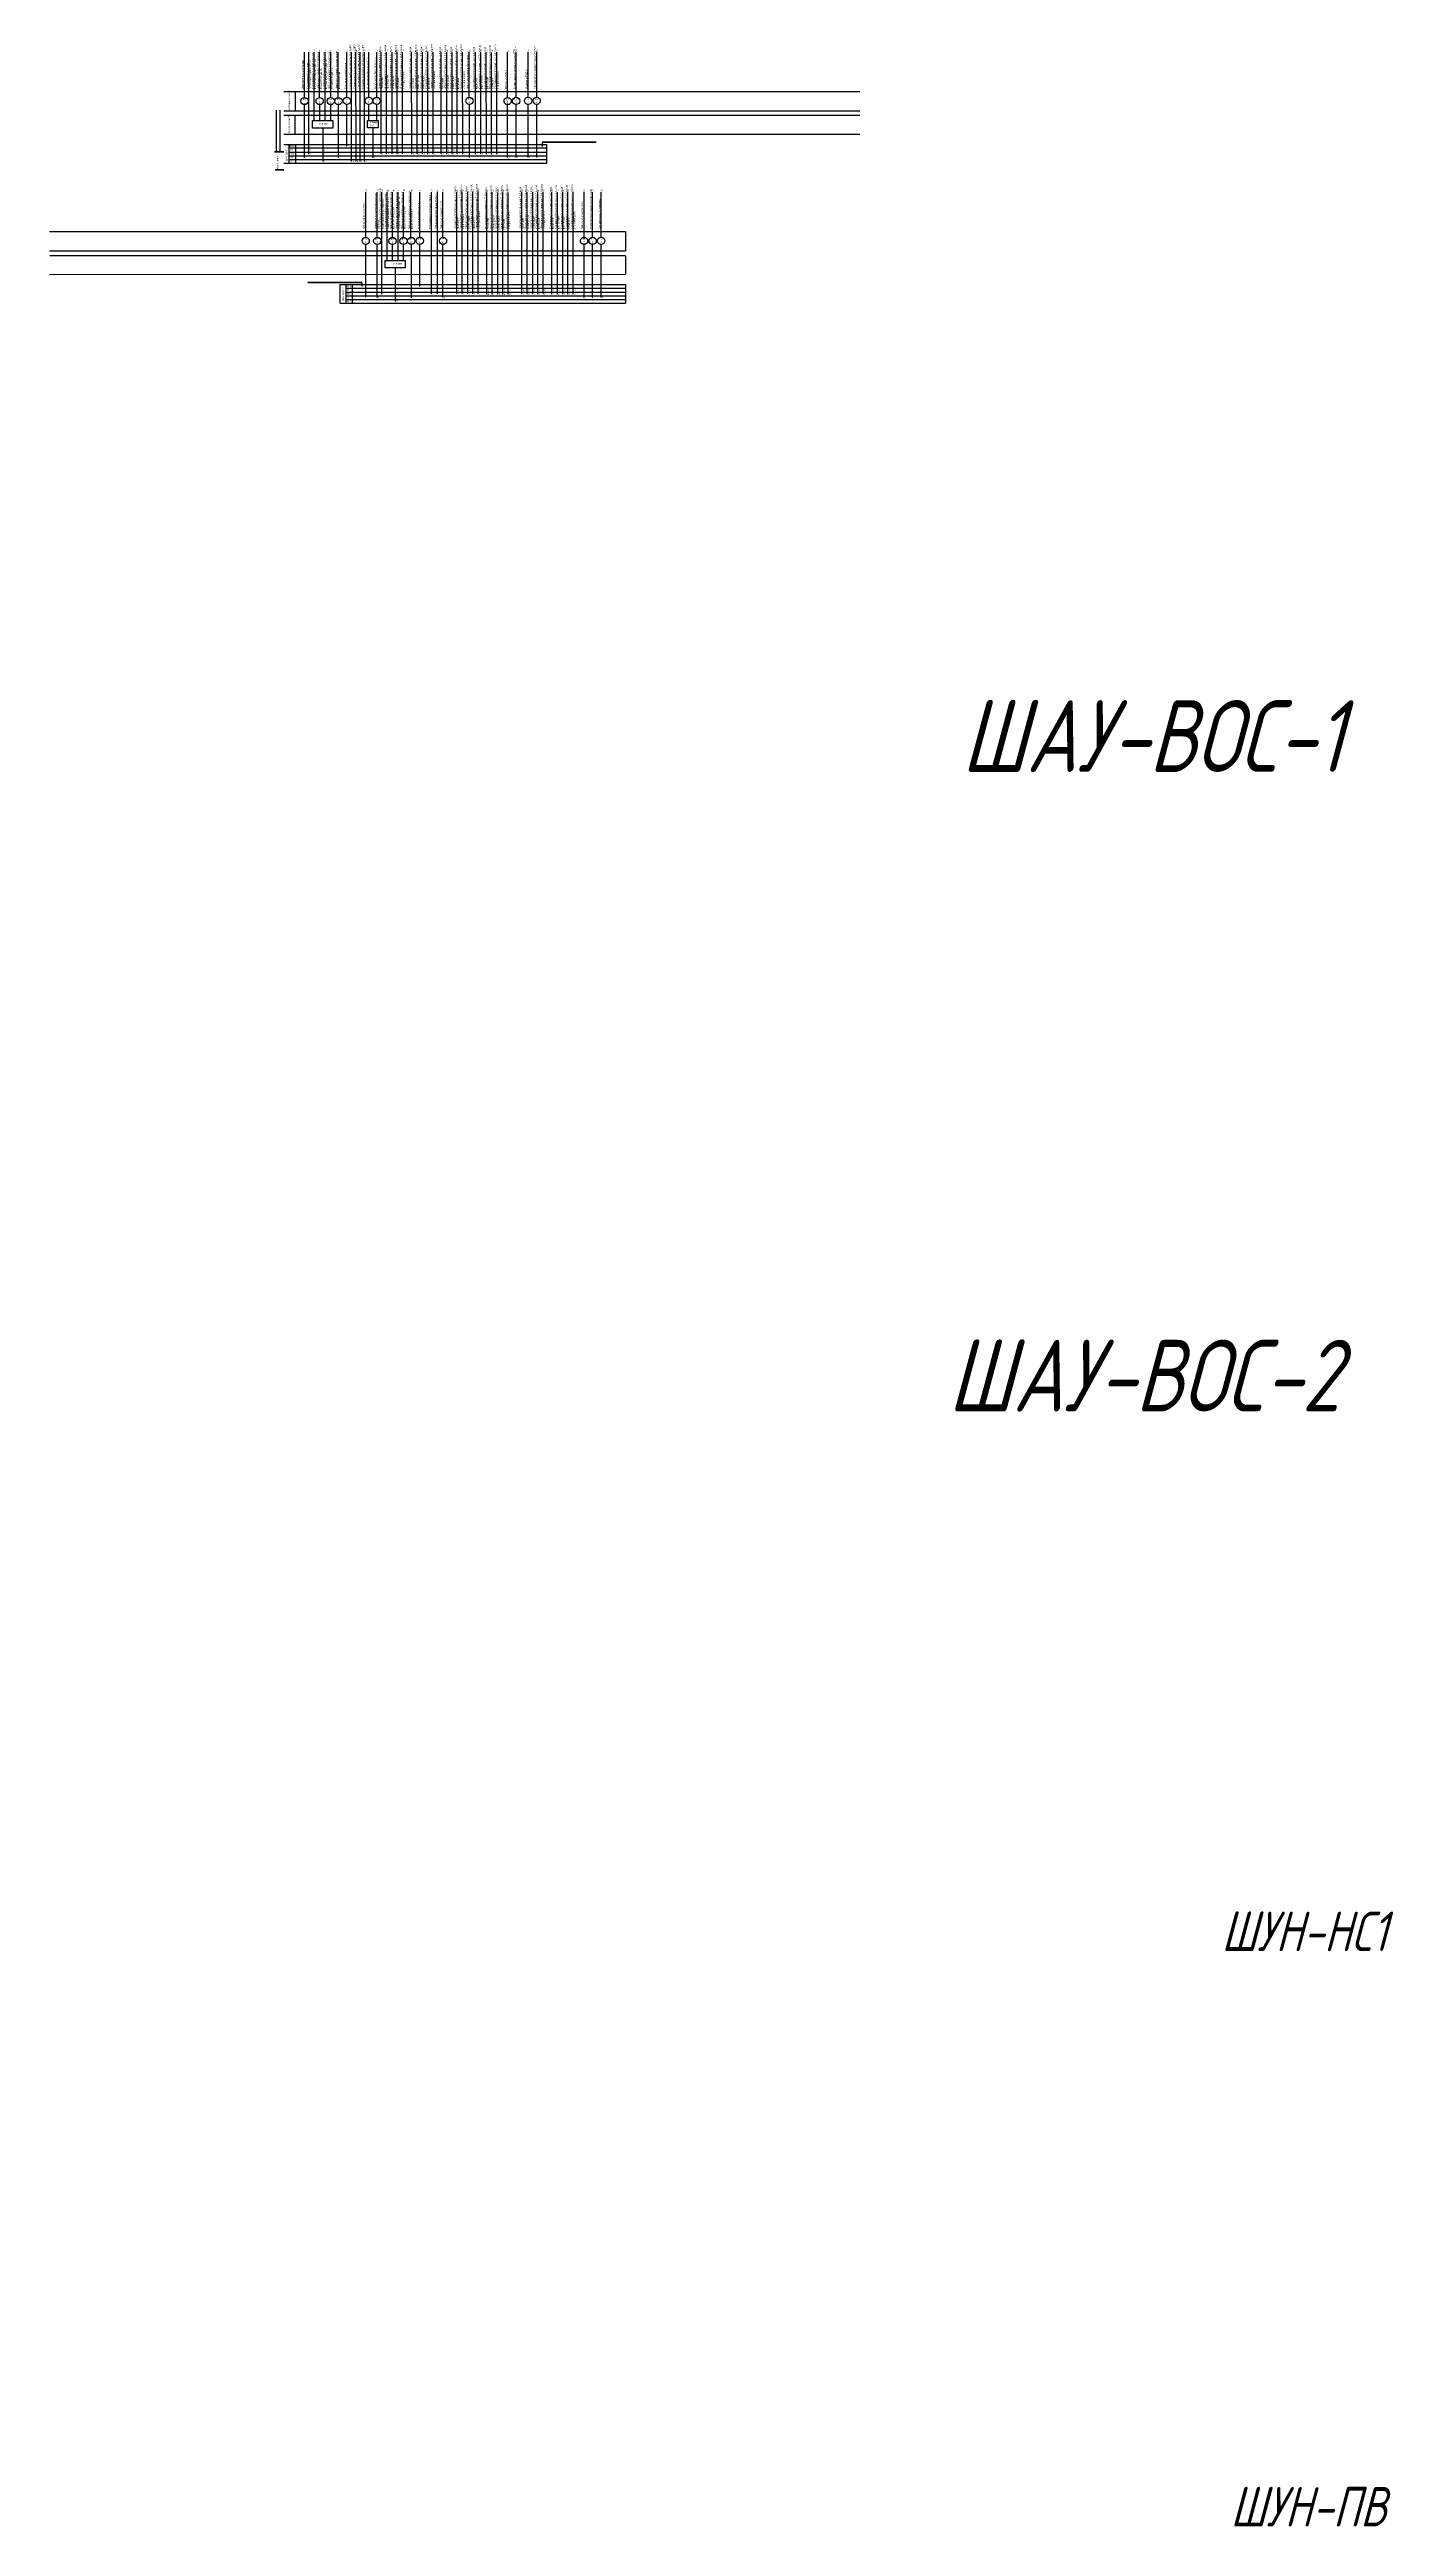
# Model space of a CAD drawing. Header units: millimetres. Extents: x 1463 to 10524, y 7125 to 13164.
# Drawn here: x 1463 to 3338, y 7620 to 11076 of the extents above; entities that cross this region are included whole.
import ezdxf
from ezdxf.enums import TextEntityAlignment as Align

# ---------------------------------------------------------------- set-up
doc = ezdxf.new("R2010")
doc.units = ezdxf.units.MM
doc.header["$LTSCALE"] = 4
doc.layers.add('25', color=6, linetype='Continuous', lineweight=25)
doc.layers.add('60', color=7, linetype='Continuous', lineweight=60)
for name, color, linetype in [('SYMS', 7, 'Continuous'), ('Текст', 2, 'Continuous'), ('Трубопровод К10', 20, 'Continuous')]:
    doc.layers.add(name, color=color, linetype=linetype)
doc.styles.add('GOST 2.304', font='ARIALN.TTF', dxfattribs={"height": 3.5})

msp = doc.modelspace()

# ---------------------------------------------------------------- linework, layer by layer
at = {"color": 0, "ltscale": 100}
for p, q in [((1818.3, 11009.7), (1818.3, 11072.7)), ((1824.6, 10930.6), (1824.6, 11072.8)), ((1832, 10977.1), (1832, 11072.8)), ((1839.5, 11009.7), (1839.5, 11072.8)), ((1847.4, 10977.4), (1847.4, 11072.8)), ((1855, 11009.7), (1855, 11072.8)), ((1865.2, 11009.8), (1865.2, 11072.9)), ((1877.6, 11009.8), (1877.6, 11072.9)), ((1884.2, 10920.7), (1884.2, 11072.9)), ((1890.3, 10921), (1890.2, 11072.9)), ((1896, 10920.6), (1895.9, 11072.8)), ((1902.1, 10920.9), (1902, 11072.8)), ((1908.2, 11009.9), (1908.2, 11073)), ((1919.2, 11009.9), (1919.2, 11073)), ((1925.4, 10930.9), (1925.3, 11072.9)), ((1933, 10930.9), (1933, 11073)), ((1940.6, 10930.9), (1940.6, 11073)), ((1947.7, 10930.8), (1947.7, 11072.8)), ((1955.2, 10930.9), (1955.2, 11073)), ((1968, 10930.7), (1967.9, 11072.8)), ((1975.6, 10930.8), (1975.6, 11072.9)), ((1983.2, 10930.8), (1983.2, 11072.9)), ((1990.3, 10930.6), (1990.3, 11072.7)), ((1997.8, 10930.8), (1997.8, 11072.9)), ((2009.3, 10930.7), (2009.3, 11072.8)), ((2017, 10930.8), (2016.9, 11072.9)), ((2024.6, 10930.8), (2024.5, 11072.9)), ((2031.6, 10930.7), (2031.6, 11072.7)), ((2039.2, 10930.8), (2039.1, 11072.9)), ((2048, 11009.9), (2048, 11073)), ((2056.9, 10930.5), (2056.9, 11072.6)), ((2064.5, 10930.6), (2064.5, 11072.7)), ((2072.2, 10930.6), (2072.1, 11072.6)), ((2079.2, 10930.4), (2079.2, 11072.5)), ((2086.8, 10930.6), (2086.7, 11072.6)), ((2101.8, 11009.6), (2101.8, 11072.7)), ((2113.7, 11009.8), (2113.7, 11072.8)), ((2130.5, 11009.9), (2130.5, 11072.9)), ((2142.4, 11010), (2142.4, 11073.1)), ((1818.3, 10926), (1818.3, 10999.4)), ((1839.6, 10977.2), (1839.6, 10999.5)), ((1855, 10977.3), (1855, 10999.5)), ((1865.8, 10925.7), (1865.8, 10999.5)), ((1877.6, 10941.6), (1877.6, 10999.7)), ((1908.2, 10977.5), (1908.2, 10999.8)), ((1919.2, 10977.5), (1919.2, 10999.7)), ((2048.6, 10925.9), (2048.6, 10999.6)), ((2101.8, 10926), (2101.8, 10999.4)), ((2113.7, 10926.1), (2113.7, 10999.5)), ((2130.5, 10926.3), (2130.5, 10999.6)), ((2142.4, 10926.4), (2142.4, 10999.8)), ((1903.8, 10814.5), (1903.8, 10877.5)), ((1919.9, 10814.4), (1919.9, 10877.4)), ((1926.3, 10735), (1926.3, 10877.3)), ((1933.7, 10782), (1933.6, 10877.3)), ((1941.2, 10814.3), (1941.2, 10877.4)), ((1949, 10782), (1949, 10877.6)), ((1956.6, 10814.3), (1956.6, 10877.4)), ((1966.8, 10814.4), (1966.8, 10877.5)), ((1979.3, 10814.5), (1979.3, 10877.6)), ((1995.5, 10735.4), (1995.5, 10877.5)), ((2003.9, 10735.6), (2003.8, 10877.7)), ((2011.6, 10814.4), (2011.6, 10877.4)), ((2030.9, 10735.8), (2030.8, 10877.8)), ((2038.5, 10735.9), (2038.5, 10877.9)), ((2046.1, 10735.8), (2046.1, 10877.9)), ((2053.2, 10735.7), (2053.2, 10877.7)), ((2060.7, 10735.8), (2060.7, 10877.9)), ((2072.9, 10735), (2072.8, 10877.1)), ((2080.5, 10735.1), (2080.5, 10877.2)), ((2088.1, 10735.1), (2088.1, 10877.1)), ((2095.2, 10734.9), (2095.2, 10877)), ((2102.7, 10735.1), (2102.7, 10877.1)), ((2121.6, 10735.4), (2121.6, 10877.5)), ((2129.2, 10735.5), (2129.2, 10877.5)), ((2136.9, 10735.5), (2136.8, 10877.5)), ((2143.9, 10735.3), (2143.9, 10877.4)), ((2151.5, 10735.5), (2151.4, 10877.5)), ((2163.6, 10735.2), (2163.6, 10877.3)), ((2171.3, 10735.3), (2171.2, 10877.4)), ((2178.9, 10735.3), (2178.8, 10877.4)), ((2185.9, 10735.1), (2185.9, 10877.2)), ((2193.5, 10735.3), (2193.4, 10877.4)), ((2208.4, 10814.4), (2208.4, 10877.4)), ((2220.4, 10814.5), (2220.4, 10877.5)), ((2232.3, 10814.6), (2232.3, 10877.6)), ((1903.8, 10730.9), (1903.8, 10804.2)), ((1919.9, 10730.7), (1919.9, 10804.1)), ((1941.2, 10782.2), (1941.2, 10804.2)), ((1956.6, 10782), (1956.6, 10804.2)), ((1967.5, 10730.4), (1967.5, 10804.2)), ((1979.3, 10746.3), (1979.3, 10804.4)), ((2011.6, 10730.8), (2011.6, 10804.1)), ((2208.4, 10730.7), (2208.4, 10804.1)), ((2220.4, 10730.8), (2220.4, 10804.2)), ((2232.4, 10730.9), (2232.4, 10804.3))]:
    msp.add_line(p, q, dxfattribs=at)
at = {"color": 0, "ltscale": 1.2}
for p, q in [((1789.6, 11018.1), (2593.3, 11018.1)), ((1789.6, 10991), (2593.4, 10991.1)), ((1789.7, 10958.2), (2593.4, 10958.4)), ((1789.8, 10984.8), (2593.4, 10984.8)), ((1462.7, 10822.5), (2266.4, 10822.5)), ((1462.7, 10795.4), (2266.5, 10795.5)), ((1462.9, 10789.2), (2266.5, 10789.2)), ((1462.8, 10762.6), (2266.5, 10762.8))]:
    msp.add_line(p, q, dxfattribs=at)
at = {"color": 0, "linetype": 'Continuous', "lineweight": 25}
for points in [[(1805.3, 11017.6), (1805.3, 10991)], [(1805, 10984.7), (1805, 10958.1)], [(1789.5, 10944.1), (2156.2, 10943.9)], [(1796.7, 10944), (1796.7, 10918.1)], [(1796.7, 10939.1), (2156.4, 10939.1)], [(1805.7, 10943.9), (1805.7, 10918)], [(2150, 10947.2), (2150, 10941.4)], [(2156.3, 10943.9), (2156.3, 10918)], [(2266.5, 10822.5), (2266.5, 10795.5)], [(2266.5, 10788.8), (2266.5, 10762.9)], [(1898.6, 10751.3), (1898.6, 10746.4)], [(1867.7, 10748.7), (1867.7, 10722.8)], [(1867.8, 10748.8), (2266.5, 10748.6)], [(1875.9, 10748.7), (1875.9, 10722.8)], [(1875.9, 10743.5), (2266.5, 10743.5)], [(1884.9, 10748.6), (1884.9, 10722.7)], [(2266.5, 10748.6), (2266.5, 10722.7)]]:
    msp.add_lwpolyline(points, dxfattribs=at)
at = {"linetype": 'Continuous', "ltscale": 0.6}
for points in [[(1843.9, 10966.9), (1843.9, 10920.4)], [(1913.7, 10966.9), (1913.7, 10925.7)], [(1945.1, 10771.6), (1945.1, 10725.1)]]:
    msp.add_lwpolyline(points, dxfattribs=at)
at = {"color": 0}
for points in [[(1796.7, 10928.2), (2156.3, 10928.2)], [(1796.8, 10923), (2156.2, 10923)], [(1796.9, 10933.4), (2156.4, 10933.4)], [(1789.8, 10918), (2156.7, 10918)], [(1867.8, 10722.7), (2266.5, 10722.7)], [(1875.9, 10732.8), (2266.5, 10732.8)], [(1876, 10737.8), (2266.5, 10737.8)], [(1876, 10727.7), (2266.5, 10727.7)]]:
    msp.add_lwpolyline(points, dxfattribs=at)
at = {"color": 0, "ltscale": 0.5, "const_width": 0.675}
for points in [[(1818, 10925.8, 1), (1818.6, 10925.8, 1)], [(1824.3, 10935.8, 1), (1825, 10935.8, 1)], [(1824.3, 10930.7, 1), (1825, 10930.7, 1)], [(1843.5, 10941.3, 1), (1844.2, 10941.3, 1)], [(1843.5, 10930.6, 1), (1844.2, 10930.6, 1)], [(1843.6, 10936, 1), (1844.3, 10936, 1)], [(1865.5, 10925.7, 1), (1866.1, 10925.7, 1)], [(1877.2, 10941.7, 1), (1877.9, 10941.7, 1)], [(1883.9, 10936.3, 1), (1884.6, 10936.3, 1)], [(1889.9, 10936.2, 1), (1890.6, 10936.2, 1)], [(1895.7, 10936.2, 1), (1896.3, 10936.2, 1)], [(1901.7, 10936.1, 1), (1902.4, 10936.1, 1)], [(1913.4, 10925.8, 1), (1914.1, 10925.8, 1)], [(1925, 10936.1, 1), (1925.7, 10936.1, 1)], [(1925, 10931, 1), (1925.7, 10931, 1)], [(1932.7, 10931, 1), (1933.3, 10931, 1)], [(1932.7, 10936.2, 1), (1933.4, 10936.2, 1)], [(1940.3, 10931, 1), (1941, 10931, 1)], [(1940.3, 10936.1, 1), (1941, 10936.1, 1)], [(1947.4, 10936, 1), (1948.1, 10936, 1)], [(1947.4, 10930.9, 1), (1948, 10930.9, 1)], [(1954.9, 10931, 1), (1955.6, 10931, 1)], [(1954.9, 10936.1, 1), (1955.6, 10936.1, 1)], [(1967.7, 10936, 1), (1968.3, 10936, 1)], [(1967.6, 10930.8, 1), (1968.3, 10930.8, 1)], [(1975.3, 10930.9, 1), (1976, 10930.9, 1)], [(1975.3, 10936, 1), (1976, 10936, 1)], [(1982.9, 10936, 1), (1983.6, 10936, 1)], [(1982.9, 10930.9, 1), (1983.6, 10930.9, 1)], [(1990, 10935.9, 1), (1990.7, 10935.9, 1)], [(1990, 10930.7, 1), (1990.6, 10930.7, 1)], [(1997.5, 10936, 1), (1998.2, 10936, 1)], [(1997.5, 10930.9, 1), (1998.2, 10930.9, 1)], [(2009, 10930.8, 1), (2009.6, 10930.8, 1)], [(2009, 10936, 1), (2009.7, 10936, 1)], [(2016.6, 10936, 1), (2017.3, 10936, 1)], [(2016.6, 10930.9, 1), (2017.3, 10930.9, 1)], [(2024.3, 10936, 1), (2024.9, 10936, 1)], [(2024.2, 10930.9, 1), (2024.9, 10930.9, 1)], [(2031.3, 10935.9, 1), (2032, 10935.9, 1)], [(2031.3, 10930.7, 1), (2032, 10930.7, 1)], [(2038.9, 10936, 1), (2039.5, 10936, 1)], [(2038.8, 10930.9, 1), (2039.5, 10930.9, 1)], [(2048.3, 10925.8, 1), (2048.9, 10925.8, 1)], [(2056.6, 10935.8, 1), (2057.3, 10935.8, 1)], [(2056.6, 10930.6, 1), (2057.2, 10930.6, 1)], [(2064.2, 10935.8, 1), (2064.9, 10935.8, 1)], [(2064.2, 10930.7, 1), (2064.9, 10930.7, 1)], [(2071.8, 10935.8, 1), (2072.5, 10935.8, 1)], [(2071.8, 10930.7, 1), (2072.5, 10930.7, 1)], [(2078.9, 10930.5, 1), (2079.6, 10930.5, 1)], [(2078.9, 10935.7, 1), (2079.6, 10935.7, 1)], [(2086.4, 10935.8, 1), (2087.1, 10935.8, 1)], [(2086.4, 10930.7, 1), (2087.1, 10930.7, 1)], [(2101.5, 10925.8, 1), (2102.1, 10925.8, 1)], [(2113.4, 10925.9, 1), (2114.1, 10925.9, 1)], [(2130.1, 10926.1, 1), (2130.8, 10926.1, 1)], [(2142, 10926.2, 1), (2142.7, 10926.2, 1)], [(2149.6, 10941.5, 1), (2150.3, 10941.5, 1)], [(1843.5, 10920.6, 1), (1844.1, 10920.6, 1)], [(1883.8, 10920.7, 1), (1884.5, 10920.7, 1)], [(1889.9, 10920.6, 1), (1890.5, 10920.6, 1)], [(1895.6, 10920.6, 1), (1896.2, 10920.6, 1)], [(1901.6, 10920.5, 1), (1902.3, 10920.5, 1)], [(1898.3, 10746.2, 1), (1899, 10746.2, 1)], [(1903.4, 10730.7, 1), (1904.1, 10730.7, 1)], [(1919.6, 10730.5, 1), (1920.3, 10730.5, 1)], [(1925.9, 10740.4, 1), (1926.6, 10740.4, 1)], [(1925.9, 10735.3, 1), (1926.6, 10735.3, 1)], [(1944.7, 10725.3, 1), (1945.4, 10725.3, 1)], [(1944.7, 10746, 1), (1945.4, 10746, 1)], [(1944.7, 10735.3, 1), (1945.4, 10735.3, 1)], [(1944.8, 10740.7, 1), (1945.5, 10740.7, 1)], [(1967.1, 10730.4, 1), (1967.8, 10730.4, 1)], [(1978.8, 10746.3, 1), (1979.5, 10746.3, 1)], [(1995.2, 10740.7, 1), (1995.8, 10740.7, 1)], [(1995.1, 10735.5, 1), (1995.8, 10735.5, 1)], [(2003.6, 10740.8, 1), (2004.2, 10740.8, 1)], [(2003.5, 10735.7, 1), (2004.2, 10735.7, 1)], [(2011.3, 10730.6, 1), (2011.9, 10730.6, 1)], [(2030.5, 10741, 1), (2031.2, 10741, 1)], [(2030.5, 10735.9, 1), (2031.2, 10735.9, 1)], [(2038.2, 10736, 1), (2038.8, 10736, 1)], [(2038.2, 10741.1, 1), (2038.9, 10741.1, 1)], [(2045.8, 10735.9, 1), (2046.5, 10735.9, 1)], [(2045.8, 10741.1, 1), (2046.5, 10741.1, 1)], [(2052.9, 10740.9, 1), (2053.5, 10740.9, 1)], [(2052.9, 10735.8, 1), (2053.5, 10735.8, 1)], [(2060.4, 10735.9, 1), (2061.1, 10735.9, 1)], [(2060.4, 10741.1, 1), (2061.1, 10741.1, 1)], [(2072.6, 10740.2, 1), (2073.2, 10740.2, 1)], [(2072.5, 10735.1, 1), (2073.2, 10735.1, 1)], [(2080.2, 10740.3, 1), (2080.9, 10740.3, 1)], [(2080.2, 10735.2, 1), (2080.9, 10735.2, 1)], [(2087.8, 10740.3, 1), (2088.5, 10740.3, 1)], [(2087.8, 10735.2, 1), (2088.5, 10735.2, 1)], [(2094.9, 10735, 1), (2095.5, 10735, 1)], [(2094.9, 10740.2, 1), (2095.6, 10740.2, 1)], [(2102.4, 10740.3, 1), (2103.1, 10740.3, 1)], [(2102.4, 10735.2, 1), (2103.1, 10735.2, 1)], [(2121.3, 10740.6, 1), (2122, 10740.6, 1)], [(2121.3, 10735.5, 1), (2121.9, 10735.5, 1)], [(2128.9, 10740.7, 1), (2129.6, 10740.7, 1)], [(2128.9, 10735.6, 1), (2129.6, 10735.6, 1)], [(2136.5, 10740.7, 1), (2137.2, 10740.7, 1)], [(2136.5, 10735.6, 1), (2137.2, 10735.6, 1)], [(2143.6, 10735.4, 1), (2144.3, 10735.4, 1)], [(2143.6, 10740.5, 1), (2144.3, 10740.5, 1)], [(2151.1, 10740.7, 1), (2151.8, 10740.7, 1)], [(2151.1, 10735.6, 1), (2151.8, 10735.6, 1)], [(2163.3, 10735.3, 1), (2163.9, 10735.3, 1)], [(2163.3, 10740.5, 1), (2164, 10740.5, 1)], [(2170.9, 10740.5, 1), (2171.6, 10740.5, 1)], [(2170.9, 10735.4, 1), (2171.6, 10735.4, 1)], [(2178.6, 10740.5, 1), (2179.2, 10740.5, 1)], [(2178.5, 10735.4, 1), (2179.2, 10735.4, 1)], [(2185.6, 10740.4, 1), (2186.3, 10740.4, 1)], [(2185.6, 10735.2, 1), (2186.3, 10735.2, 1)], [(2193.2, 10740.5, 1), (2193.8, 10740.5, 1)], [(2193.1, 10735.4, 1), (2193.8, 10735.4, 1)], [(2208, 10730.5, 1), (2208.7, 10730.5, 1)], [(2220.1, 10730.6, 1), (2220.8, 10730.6, 1)], [(2232, 10730.7, 1), (2232.7, 10730.7, 1)]]:
    msp.add_lwpolyline(points, format="xyb", close=True, dxfattribs=at)
at = {"color": 0, "ltscale": 100}
for centre in [(1818.4, 11004.6), (1839.6, 11004.6), (1855, 11004.6), (1865.7, 11004.6), (1877.6, 11004.8), (1908.2, 11004.9), (1919.1, 11004.9), (2048.5, 11004.8), (2101.9, 11004.6), (2113.8, 11004.7), (2130.5, 11004.8), (2142.4, 11005), (1903.8, 10809.4), (1920, 10809.3), (1941.2, 10809.3), (1956.6, 10809.3), (1967.4, 10809.3), (1979.2, 10809.5), (2011.7, 10809.3), (2208.4, 10809.3), (2220.5, 10809.4), (2232.4, 10809.5)]:
    msp.add_circle(centre, 5.07, dxfattribs=at)
at = {"layer": '25', "color": 7}
for p, q in [((1779.5, 10933.6), (1779.5, 10992)), ((1784.5, 10933.6), (1784.5, 10992))]:
    msp.add_line(p, q, dxfattribs=at)
at = {"layer": '60', "color": 7, "ltscale": 100}
for p, q in [((1789.5, 10933.6), (1776.5, 10933.6)), ((2150.1, 10947.1), (2225.4, 10947.1)), ((1823.2, 10751.4), (1898.5, 10751.4))]:
    msp.add_line(p, q, dxfattribs=at)
at = {"layer": '60', "color": 7, "lineweight": 60}
for p, q in [((1777.5, 10933.6), (1789.5, 10933.6)), ((1777.5, 10908.6), (1789.5, 10908.6))]:
    msp.add_line(p, q, dxfattribs=at)
at = {"layer": 'Трубопровод К10', "color": 7}
for points in [[(1829.7, 10977.3), (1857.8, 10977.3), (1857.8, 10966.9), (1829.7, 10966.9)], [(1906.2, 10977.4), (1921.1, 10977.4), (1921.1, 10967), (1906.2, 10967)], [(1930.9, 10782), (1959, 10782), (1959, 10771.6), (1930.9, 10771.6)]]:
    msp.add_lwpolyline(points, close=True, dxfattribs=at)

# ---------------------------------------------------------------- texts
at = {"color": 0, "style": 'GOST 2.304'}
for s, p in [('BUS', (1801, 10940.3)), ('AO', (1800.8, 10919.8)), ('DO', (1800.8, 10929.6)), ('AI', (1800.7, 10924.6)), ('DI', (1800.6, 10935.2)), ('BUS', (1880.2, 10745)), ('AO', (1880, 10724.5)), ('DO', (1880, 10734.3)), ('AI', (1879.9, 10729.4)), ('DI', (1879.8, 10740))]:
    msp.add_text(s, height=2.5, dxfattribs=at).set_placement(p, align=Align.CENTER)
at = {"color": 0, "char_height": 2.5, "rotation": 90, "line_spacing_factor": 0.84, "style": 'GOST 2.304'}
for s, insert, width, attachment_point in [('Управление/состояние насосом \\Pподачи исходной воды Н1', (1832, 11021.1), 55.303, 4), ('Давление напора насоса подачи исходной воды Н1', (1839.6, 11021.1), 55.303, 4), ('Управление/состояние насосом \\Pподачи исходной воды Н2', (1847.4, 11021.2), 55.303, 4), ('Давление напора насоса подачи исходной воды Н2', (1855, 11021.2), 55.303, 4), ('Давление напора насосов подачи исходной воды', (1865.2, 11021.1), 55.303, 4), ('Управление/состояние дозатора СДР4 ', (1882.4, 11021.2), 55.303, 4), ('Управление/состояние дозатора СДР3 ', (1888.4, 11021.2), 55.303, 4), ('Управление/состояние дозатора СДР2 ', (1894.1, 11021.1), 55.303, 4), ('Управление/состояние дозатора СДР1 ', (1900.2, 11021.2), 55.303, 4), ('Управление/состояние шк.1.1-3 вход промывки', (1925.4, 11021.4), 55.303, 4), ('Управление/состояние шк.1.1-4 выход фильтрации', (1933, 11021.5), 55.303, 4), ('Управление/состояние шк.1.1-1 вход фильтации', (1940.6, 11021.4), 55.303, 4), ('Управление/состояние шк.1.1-2 выход промывки', (1947.7, 11021.3), 55.303, 4), ('Управление/состояние шк.11-5 сброса 1-го фильтрата', (1955.2, 11021.4), 55.303, 4), ('Управление/состояние шк.1.2-3 вход промывки', (1968, 11021.3), 55.303, 4), ('Управление/состояние шк.1.2-4 выход фильтрации', (1975.6, 11021.3), 55.303, 4), ('Управление/состояние шк.1.2-1 вход фильтации', (1983.2, 11021.3), 55.303, 4), ('Управление/состояние шк.1.2-2 выход промывки', (1990.3, 11021.2), 55.303, 4), ('Управление/состояние шк.1.2-5 сброса 1-го фильтрата', (1997.8, 11021.3), 55.303, 4), ('Управление/состояние шк.1.3-3 вход промывки', (2009.3, 11021.3), 55.303, 4), ('Управление/состояние шк.1.3-4 выход фильтрации', (2016.9, 11021.4), 55.303, 4), ('Управление/состояние шк.1.3-1 вход фильтации', (2024.6, 11021.3), 55.303, 4), ('Управление/состояние шк.1.3-2 выход промывки', (2031.6, 11021.2), 55.303, 4), ('Управление/состояние шк.1.3-5 сброса 1-го фильтрата', (2039.2, 11021.3), 55.303, 4), ('Давление на входе фильтров 2.х', (2046.2, 11021.2), 55.303, 4), ('Управление/состояние шк.2.1-3 вход промывки', (2056.9, 11021.1), 55.303, 4), ('Управление/состояние шк.2.1-4 выход фильтрации', (2064.5, 11021.1), 55.303, 4), ('Управление/состояние шк.2.1-1 вход фильтации', (2072.1, 11021.1), 55.303, 4), ('Управление/состояние шк.2.1-2 выход промывки', (2079.2, 11021), 55.303, 4), ('Управление/состояние шк.2.1-5 сброса 1-го фильтрата', (2086.7, 11021.1), 55.303, 4), ('Сигнализатор нижнего уровня РСВ-1', (2111.6, 11021.1), 55.303, 4), ('Сигнализатор нижнего уровня РСВ-2', (2140.3, 11021.4), 55.303, 4), ('Давление исходной воды', (1816.2, 11021.1), 55.303, 4), ('Управление/состояние\\Pзатвором исходной воды', (1824.6, 11021.1), 55.303, 4), ('Расход исходной воды', (1876.1, 11021.3), 55.303, 4), ('рН на входе фильтров Ф1.х', (1906.5, 11021.2), 55.303, 4), ('рН на входе фильтров Ф2.х', (1917.4, 11021.2), 55.303, 4), ('Уровень в РСВ-1', (2099.7, 11021), 55.303, 4), ('Уровень в РСВ-2', (2128.4, 11021.3), 55.303, 4), ('Приборы по месту', (1797.2, 11004.8), 27.068, 5), ('Пульты по месту', (1797.4, 10972), 27.068, 5), ('ШАУ-ВОС-1', (1793.2, 10930.4), 27.068, 5), ('Давление выходе ВОС', (1901.7, 10825.9), 55.303, 4), ('Давление на входе промывных \\Pнасосов', (1919.4, 10825.7), 55.303, 4), ('Управление/состояние затвором на входе промывных насосов', (1926.2, 10825.7), 55.303, 4), ('Управление/состояние насосом \\Pподачи промывной воды Н1', (1933.6, 10825.7), 55.303, 4), ('Давление напора насоса подачи промывной воды Н1', (1941.2, 10825.8), 55.303, 4), ('Управление/состояние насосом \\Pподачи промывной воды Н2', (1949, 10825.9), 55.303, 4), ('Давление напора насоса подачи промывной воды Н2', (1956.6, 10825.8), 55.303, 4), ('Давление напора насосов подачи промывной воды', (1966.8, 10825.8), 55.303, 4), ('Расход исходной воды', (1977.8, 10825.9), 55.303, 4), ('Управление/состояние УФО-1', (1993.8, 10825.7), 55.303, 4), ('Управление/состояние УФО-2', (2002.2, 10825.9), 55.303, 4), ('Давление на входе УФО', (2009.5, 10825.8), 55.303, 4), ('Управление/состояние шк.3.2-3 вход промывки', (2030.8, 10826.3), 55.303, 4), ('Управление/состояние шк.3.2-4 выход фильтрации', (2038.5, 10826.4), 55.303, 4), ('Управление/состояние шк.3.2-1 вход фильтации', (2046.1, 10826.4), 55.303, 4), ('Управление/состояние шк.3.2-2 выход промывки', (2053.2, 10826.2), 55.303, 4), ('Управление/состояние шк.3.2-5 сброса 1-го фильтрата', (2060.7, 10826.4), 55.303, 4), ('Управление/состояние шк.3.1-3 вход промывки', (2072.9, 10825.6), 55.303, 4), ('Управление/состояние шк.3.1-4 выход фильтрации', (2080.5, 10825.6), 55.303, 4), ('Управление/состояние шк.3.1-1 вход фильтации', (2088.1, 10825.6), 55.303, 4), ('Управление/состояние шк.3.1-2 выход промывки', (2095.2, 10825.5), 55.303, 4), ('Управление/состояние шк.3.1-5 сброса 1-го фильтрата', (2102.7, 10825.6), 55.303, 4), ('Управление/состояние шк.2.3-3 вход промывки', (2121.6, 10825.9), 55.303, 4), ('Управление/состояние шк.2.3-4 выход фильтрации', (2129.2, 10826), 55.303, 4), ('Управление/состояние шк.2.3-1 вход фильтации', (2136.8, 10826), 55.303, 4), ('Управление/состояние шк.2.3-2 выход промывки', (2143.9, 10825.8), 55.303, 4), ('Управление/состояние шк.2.3-5 сброса 1-го фильтрата', (2151.4, 10826), 55.303, 4), ('Управление/состояние шк.2.2-3 вход промывки', (2163.6, 10825.8), 55.303, 4), ('Управление/состояние шк.2.2-4 выход фильтрации', (2171.2, 10825.8), 55.303, 4), ('Управление/состояние шк.2.2-1 вход фильтации', (2178.9, 10825.8), 55.303, 4), ('Управление/состояние шк.2.2-2 выход промывки', (2185.9, 10825.7), 55.303, 4), ('Управление/состояние шк.2.2-5 сброса 1-го фильтрата', (2193.5, 10825.8), 55.303, 4), ('Давление на входе Ф3.х', (2206.3, 10825.8), 55.303, 4), ('Температура воздуха в помещении', (2218.4, 10825.8), 55.303, 4), ('Сигнализатор АУ приямка', (2230.3, 10826), 55.303, 4), ('ШАУ-ВОС-2', (1872.4, 10735.1), 27.068, 5)]:
    msp.add_mtext(s, dxfattribs=dict(at, insert=insert, width=width, attachment_point=attachment_point))
at = {"color": 0, "lineweight": 25, "char_height": 2.5, "attachment_point": 1, "style": 'GOST 2.304'}
for s, insert in [('\\pxqc;РT\\P1', (1815.9, 11008.2)), ('\\pxqc;РT\\P2', (1837.1, 11008.1)), ('\\pxqc;РT\\P3', (1852.5, 11008.1)), ('\\pxqc;РT\\P4', (1863.3, 11008.2)), ('\\pxqc;FT\\P1', (1875.2, 11008.4)), ('\\pxqc;Q\\P1', (1905.7, 11008.4)), ('\\pxqc;Q\\P2', (1916.7, 11008.4)), ('\\pxqc;РT\\P5', (2046.1, 11008.3)), ('\\pxqc;LT\\P1', (2099.4, 11008.1)), ('\\pxqc;LS\\P1', (2111.3, 11008.2)), ('\\pxqc;LT\\P2', (2128.1, 11008.4)), ('\\pxqc;LS\\P2', (2140, 11008.5)), ('ШУН-НС1', (1837.3, 10973.9)), ('Измер. рН', (1910.2, 10976.2)), ('\\pxqc;РT\\P6', (1901.4, 10813)), ('\\pxqc;РT\\P7', (1917.5, 10812.8)), ('\\pxqc;РT\\P8', (1938.8, 10812.8)), ('\\pxqc;РT\\P9', (1954.2, 10812.8)), ('\\pxqc;РT\\P10', (1964.9, 10812.8)), ('\\pxqc;FT\\P2', (1976.8, 10813)), ('\\pxqc;РT\\P11', (2009.2, 10812.9)), ('\\pxqc;РT\\P12', (2206, 10812.8)), ('\\pxqc;TT\\P1', (2218, 10812.9)), ('\\pxqc;LS\\P3', (2230, 10813)), ('ШУН-ПВ', (1940.6, 10778.6))]:
    msp.add_mtext_dynamic_manual_height_columns(s, width=4.646, gutter_width=12.5, heights=[0], dxfattribs=dict(at, insert=insert))
at = {"layer": 'SYMS', "linetype": 'Continuous', "attachment_point": 2}
for s, insert, char_height, width in [('{\\Fsimplex|c204;\\Q15;\\W0.75;\\C0;ШАУ-ВОС-1}', (3001.2, 10168.4), 100, 74.592), ('{\\Fsimplex|c204;\\Q15;\\W0.75;\\C0;ШАУ-ВОС-2}', (2989.5, 9276), 100, 74.592), ('{\\Fsimplex|c204;\\Q15;\\W0.75;\\C0;ШУН-НС\\Fsimplex|c0;1}', (3213.4, 8478.1), 55, 5.353), ('{\\Fsimplex|c204;\\Q15;\\W0.75;\\C0;ШУН-ПВ}', (3218.8, 7675.2), 55, 5.353)]:
    msp.add_mtext(s, dxfattribs=dict(at, insert=insert, char_height=char_height, width=width))
at = {"layer": 'Текст', "color": 30, "ltscale": 0.05, "style": 'GOST 2.304', "width": 0.7}
for s, p in [('1', (1817.9, 11073.7)), ('2', (1823.9, 11073.6)), ('3', (1831.4, 11073.7)), ('4', (1838.9, 11073.6)), ('5', (1846.9, 11073.8)), ('6', (1854.4, 11073.8)), ('7', (1864.6, 11073.7)), ('8', (1877.1, 11073.7)), ('9', (1883.6, 11073.8)), ('10', (1888.9, 11073.8)), ('11', (1894.6, 11073.7)), ('12', (1900.7, 11073.7)), ('13', (1907.2, 11073.8)), ('14', (1918, 11073.8)), ('15', (1924.2, 11073.8)), ('16', (1931.9, 11073.8)), ('17', (1939.5, 11073.8)), ('18', (1946.5, 11073.7)), ('19', (1954.1, 11073.8)), ('20', (1966.8, 11073.6)), ('21', (1974.5, 11073.7)), ('22', (1982.1, 11073.7)), ('23', (1989.1, 11073.5)), ('24', (1996.7, 11073.7)), ('25', (2008.2, 11073.6)), ('26', (2015.8, 11073.7)), ('27', (2023.4, 11073.7)), ('28', (2030.5, 11073.6)), ('29', (2038, 11073.7)), ('30', (2047.4, 11073.6)), ('31', (2055.7, 11073.7)), ('32', (2063.3, 11073.8)), ('33', (2070.9, 11073.8)), ('34', (2078, 11073.6)), ('35', (2085.5, 11073.8)), ('69', (2100.7, 11073.5)), ('70', (2112.7, 11073.6)), ('71', (2129.4, 11073.8)), ('72', (2141.3, 11073.9)), ('36', (1902.7, 10878.4)), ('37', (1919, 10878.4)), ('38', (1925.5, 10878.3)), ('39', (1933.1, 10878.3)), ('40', (1940.6, 10878.3)), ('41', (1948.5, 10878.5)), ('42', (1956, 10878.4)), ('43', (1966.2, 10878.3)), ('44', (1978.7, 10878.4)), ('45', (1994.3, 10878.3)), ('46', (2002.7, 10878.3)), ('47', (2010.5, 10878.4)), ('48', (2029.7, 10878.7)), ('49', (2037.3, 10878.8)), ('50', (2045, 10878.7)), ('51', (2052, 10878.6)), ('52', (2059.6, 10878.7)), ('53', (2071.7, 10878.3)), ('54', (2079.4, 10878.3)), ('55', (2087, 10878.3)), ('56', (2094, 10878.2)), ('57', (2101.6, 10878.3)), ('58', (2120.4, 10878.3)), ('59', (2128.1, 10878.4)), ('60', (2135.7, 10878.4)), ('61', (2142.8, 10878.2)), ('62', (2150.3, 10878.4)), ('63', (2162.4, 10878.4)), ('64', (2170.1, 10878.5)), ('65', (2177.7, 10878.5)), ('66', (2184.8, 10878.3)), ('67', (2192.3, 10878.5)), ('68', (2207.3, 10878.3)), ('73', (2219.4, 10878.3)), ('74', (2231.3, 10878.4))]:
    msp.add_text(s, height=2.5, dxfattribs=at).set_placement(p)
at = {"layer": 'Текст', "color": 7, "style": 'GOST 2.304'}
msp.add_text('Взам. инв. N%%d', height=2.5, rotation=90, dxfattribs=at).set_placement((1782, 10909.6))
at = {"layer": 'Текст', "color": 7, "ltscale": 0.05, "style": 'GOST 2.304', "width": 0.7}
for s, p in [('1', (1819.8, 10924.8)), ('2', (1826.2, 10934.8)), ('2', (1826.2, 10929.6)), ('2', (1845.3, 10919.6)), ('2', (1845.4, 10929.6)), ('2', (1845.5, 10934.9)), ('1', (1867.3, 10924.7)), ('1', (1885.7, 10919.7)), ('1', (1885.8, 10935.2)), ('1', (1891.7, 10919.6)), ('1', (1891.8, 10935.1)), ('2', (1897.4, 10919.6)), ('2', (1897.5, 10935.2)), ('2', (1903.5, 10919.5)), ('2', (1903.6, 10935.1)), ('2', (1915.3, 10924.7)), ('2', (1926.9, 10935.1)), ('2', (1926.9, 10929.9)), ('2', (1934.5, 10930)), ('2', (1934.6, 10935.1)), ('2', (1942.2, 10935.1)), ('2', (1942.2, 10930)), ('2', (1949.2, 10935)), ('2', (1949.2, 10929.8)), ('2', (1956.8, 10935.1)), ('2', (1956.8, 10930)), ('2', (1969.5, 10934.9)), ('2', (1969.5, 10929.8)), ('2', (1977.2, 10935)), ('2', (1977.2, 10929.9)), ('2', (1984.8, 10935)), ('2', (1984.8, 10929.9)), ('2', (1991.8, 10929.7)), ('2', (1991.9, 10934.8)), ('2', (1999.4, 10935)), ('2', (1999.4, 10929.9)), ('2', (2010.8, 10929.8)), ('2', (2010.9, 10934.9)), ('2', (2018.5, 10935)), ('2', (2018.5, 10929.9)), ('2', (2026.1, 10935)), ('2', (2026.1, 10929.9)), ('2', (2033.2, 10934.8)), ('2', (2033.2, 10929.7)), ('2', (2040.7, 10935)), ('2', (2040.7, 10929.9)), ('1', (2050.1, 10924.8)), ('2', (2058.4, 10929.6)), ('2', (2058.5, 10934.7)), ('2', (2066.1, 10934.8)), ('2', (2066.1, 10929.7)), ('2', (2073.7, 10934.8)), ('2', (2073.7, 10929.7)), ('2', (2080.8, 10934.6)), ('2', (2080.8, 10929.5)), ('2', (2088.3, 10934.8)), ('2', (2088.3, 10929.7)), ('1', (2103.3, 10924.8)), ('1', (2115.3, 10924.9)), ('1', (2132, 10925)), ('1', (2143.9, 10925.2)), ('1', (1905.3, 10729.6)), ('1', (1921.5, 10729.5)), ('2', (1927.8, 10739.4)), ('2', (1927.8, 10734.3)), ('2', (1946.6, 10734.3)), ('2', (1946.6, 10724.2)), ('2', (1946.7, 10739.6)), ('1', (1969, 10729.3)), ('1', (1997, 10739.6)), ('1', (1997, 10734.5)), ('1', (2005.4, 10739.8)), ('1', (2005.4, 10734.7)), ('1', (2013.1, 10729.5)), ('2', (2032.4, 10740)), ('2', (2032.4, 10734.8)), ('2', (2040, 10734.9)), ('2', (2040.1, 10740.1)), ('2', (2047.7, 10740)), ('2', (2047.7, 10734.9)), ('2', (2054.7, 10739.9)), ('2', (2054.7, 10734.8)), ('2', (2062.3, 10740)), ('2', (2062.3, 10734.9)), ('2', (2074.4, 10739.2)), ('2', (2074.4, 10734.1)), ('2', (2082.1, 10739.3)), ('2', (2082.1, 10734.2)), ('2', (2089.7, 10739.3)), ('2', (2089.7, 10734.1)), ('2', (2096.7, 10734)), ('2', (2096.8, 10739.1)), ('2', (2104.3, 10739.3)), ('2', (2104.3, 10734.1)), ('2', (2123.1, 10734.5)), ('2', (2123.2, 10739.6)), ('2', (2130.8, 10739.7)), ('2', (2130.8, 10734.5)), ('2', (2138.4, 10739.7)), ('2', (2138.4, 10734.5)), ('2', (2145.5, 10739.5)), ('2', (2145.5, 10734.4)), ('2', (2153, 10739.7)), ('2', (2153, 10734.5)), ('2', (2165.1, 10734.3)), ('2', (2165.2, 10739.4)), ('2', (2172.8, 10739.5)), ('2', (2172.8, 10734.4)), ('2', (2180.4, 10739.5)), ('2', (2180.4, 10734.4)), ('2', (2187.5, 10739.3)), ('2', (2187.5, 10734.2)), ('2', (2195, 10739.5)), ('2', (2195, 10734.4)), ('1', (2209.9, 10729.5)), ('1', (2222, 10729.6)), ('1', (2233.9, 10729.7))]:
    msp.add_text(s, height=2.5, dxfattribs=at).set_placement(p)

doc.saveas('drawing.dxf')
